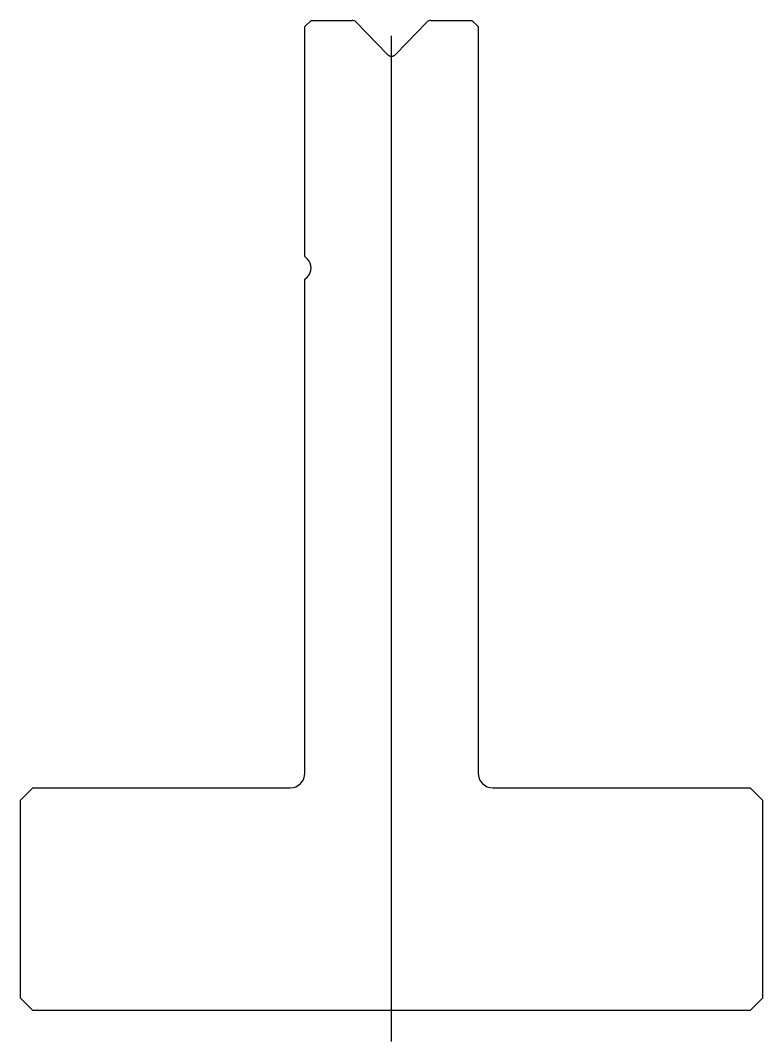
# Model space of a CAD drawing. Header units: metres. Extents: x -29.9 to 30.1, y -46.5 to 36.
import ezdxf

# ---------------------------------------------------------------- set-up
doc = ezdxf.new("R2010")
doc.units = ezdxf.units.M

msp = doc.modelspace()

# ---------------------------------------------------------------- linework, layer by layer
for p, q in [((-6.44632, 36.012043), (-6.94632, 35.512043)), ((-6.94632, 16.926256), (-6.94632, 35.512043)), ((-6.44632, 36.012043), (-3.11611, 36.012043)), ((-2.828374, 35.889906), (-0.30599, 33.277901)), ((0.41335, 33.277901), (2.935734, 35.889906)), ((3.22347, 36.012043), (6.55368, 36.012043)), ((7.05368, 35.512043), (6.55368, 36.012043)), ((7.05368, 35.512043), (7.05368, -24.787957)), ((0.05368, -46.487957), (0.05368, 34.777854)), ((-6.739213, 16.719149), (-6.94632, 16.926256)), ((-6.94632, 15.097829), (-6.739213, 15.304936)), ((-6.94632, -24.787957), (-6.94632, 15.097829)), ((-28.94632, -25.987957), (-29.94632, -26.987957)), ((-28.94632, -25.987957), (-8.14632, -25.987957)), ((8.25368, -25.987957), (29.05368, -25.987957)), ((30.05368, -26.987957), (29.05368, -25.987957)), ((-29.94632, -42.987957), (-29.94632, -26.987957)), ((30.05368, -26.987957), (30.05368, -42.987957)), ((-29.94632, -42.987957), (-28.94632, -43.987957)), ((29.05368, -43.987957), (30.05368, -42.987957)), ((29.05368, -43.987957), (-28.94632, -43.987957))]:
    msp.add_line(p, q)
for centre, radius, start, end in [((-3.11611, 35.612043), 0.4, 44, 90), ((3.22347, 35.612043), 0.4, 90, 136), ((0.05368, 33.62523), 0.5, 224, 316), ((-7.44632, 16.012043), 1, 315, 45), ((-8.14632, -24.787957), 1.2, 270, 0), ((8.25368, -24.787957), 1.2, 180, 270)]:
    msp.add_arc(centre, radius, start, end)

doc.saveas('drawing.dxf')
